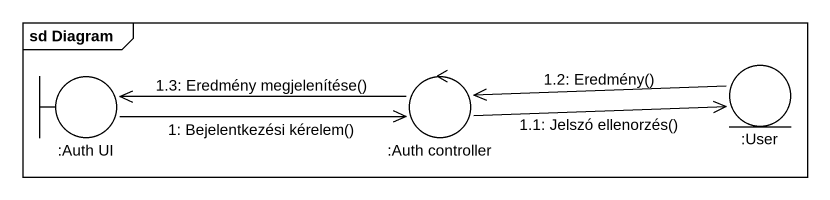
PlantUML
@startuml
mainframe sd Diagram
boundary ":Auth UI" as Auth_UI
control ":Auth controller" as Auth_controller
entity ":User" as User
Auth_UI -right-> Auth_controller : 1: Bejelentkezési kérelem()
Auth_controller -right-> User : 1.1: Jelszó ellenorzés()
User -left-> Auth_controller : 1.2: Eredmény()
Auth_controller -left-> Auth_UI : 1.3: Eredmény megjelenítése()
@enduml
